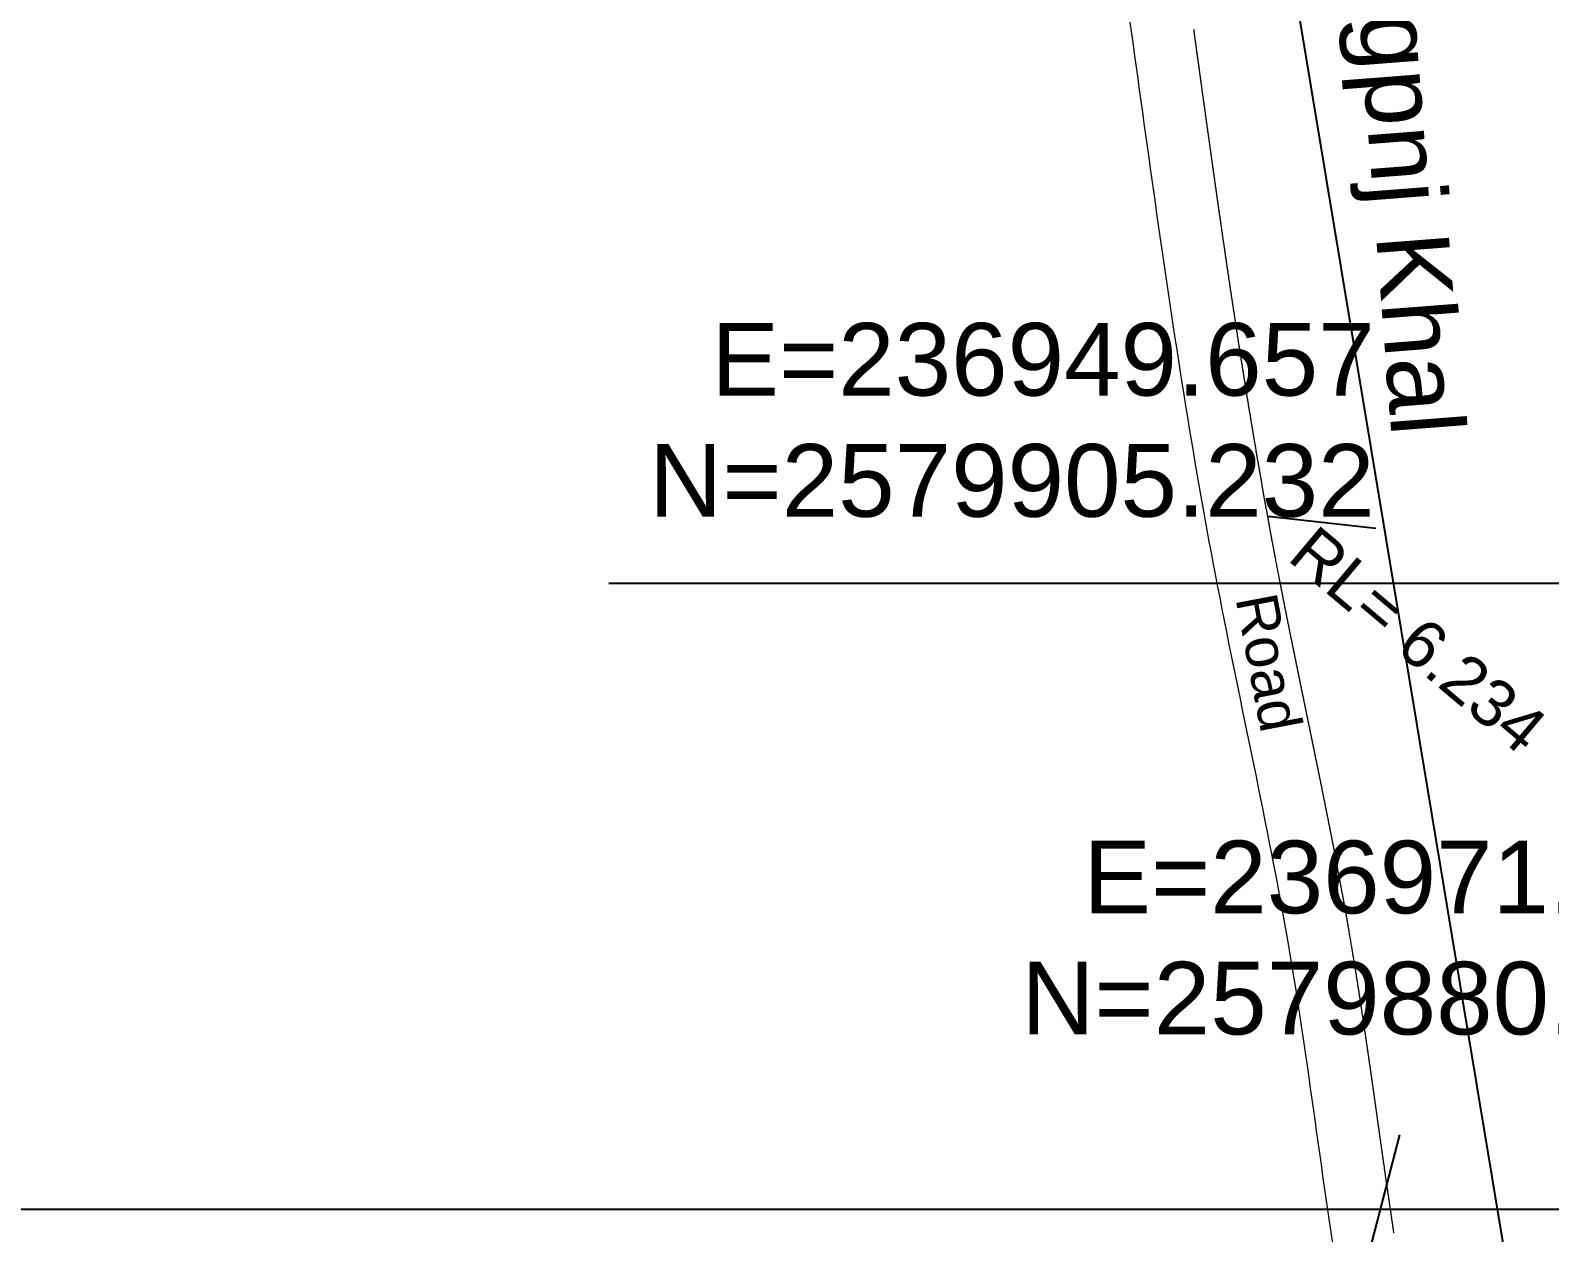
# Model space of a CAD drawing. Header units: millimetres. Extents: x 234588 to 238075, y 2578744 to 2579543.
# Drawn here: x 234801.9 to 234917.8, y 2579111.8 to 2579203.5 of the extents above; entities that cross this region are included whole.
import ezdxf

# ---------------------------------------------------------------- set-up
doc = ezdxf.new("R2010")
doc.units = ezdxf.units.MM
doc.header["$MEASUREMENT"] = 0
doc.header["$PDMODE"] = 98
doc.header["$PDSIZE"] = 0.5
for name, color, linetype in [('Boundary', 6, 'Continuous'), ('COORDINATES', 7, 'Continuous'), ('Points-NUM', 4, 'Continuous'), ('RL', 7, 'Continuous')]:
    doc.layers.add(name, color=color, linetype=linetype)
doc.layers.add('EP', color=1, linetype='Continuous', lineweight=30)
doc.styles.get("Standard").update_dxf_attribs({"font": 'arial.ttf'})
doc.dimstyles.get("Standard").update_dxf_attribs({"dimtxt": 4, "dimasz": 0.18, "dimexe": 0.18, "dimexo": 0.0625, "dimgap": 0.09, "dimtad": 0, "dimzin": 0, "dimdsep": 46, "dimtxsty": 'Standard', "dimcen": 0.09, "dimadec": 0, "dimazin": 0, "dimtfac": 1, "dimtofl": 0, "dimtmove": 0, "dimatfit": 3, "dimfxl": 1, "dimtolj": 1, "dimtzin": 0, "dimarcsym": 0})

# ---------------------------------------------------------------- blocks, each defined once
blk = doc.blocks.new('*D24')
at = {"layer": 'Defpoints', "color": 0}
for p in [(234842.91, 2579383.19), (234968.2, 2578785.8), (234942.8, 2578781.58)]:
    blk.add_point(p, dxfattribs=at)
at = {"layer": 'Points-NUM', "color": 0, "lineweight": -2}
for p, q in [((234842.97, 2579383.2), (234868.49, 2579387.44)), ((234868.34, 2579387.23), (234917.21, 2579092.93)), ((234968.17, 2578785.98), (234919.97, 2579076.32)), ((234942.86, 2578781.59), (234968.38, 2578785.83))]:
    blk.add_line(p, q, dxfattribs=at)
at = {"layer": 'Points-NUM', "color": 0}
for points in [[(234868.37, 2579387.24), (234868.32, 2579387.23), (234868.32, 2579387.41)], [(234968.2, 2578785.98), (234968.14, 2578785.97), (234968.2, 2578785.8)]]:
    blk.add_solid(points, dxfattribs=at)
at = {"layer": 'Points-NUM', "color": 0, "insert": (234918.59, 2579084.63), "char_height": 4, "attachment_point": 5, "rotation": 279.4271}
blk.add_mtext('\\A1;609.85', dxfattribs=at)

msp = doc.modelspace()

# ---------------------------------------------------------------- linework, layer by layer
at = {"layer": 'Boundary', "lineweight": 20}
for points in [[(234885.771, 2579204.143), (234885.889, 2579203.286), (234886.008, 2579202.428), (234886.126, 2579201.57), (234886.245, 2579200.711), (234886.363, 2579199.853), (234886.482, 2579198.994), (234886.6, 2579198.135), (234886.719, 2579197.275), (234886.838, 2579196.416), (234886.958, 2579195.556), (234887.077, 2579194.696), (234887.197, 2579193.836), (234887.318, 2579192.975), (234887.439, 2579192.115), (234887.56, 2579191.254), (234887.682, 2579190.393), (234887.804, 2579189.532), (234887.927, 2579188.671), (234888.051, 2579187.809), (234888.175, 2579186.948), (234888.301, 2579186.086), (234888.427, 2579185.224), (234888.553, 2579184.363), (234888.681, 2579183.498), (234888.81, 2579182.636), (234888.939, 2579181.774), (234889.07, 2579180.912), (234889.201, 2579180.049), (234889.334, 2579179.187), (234889.468, 2579178.324), (234889.603, 2579177.462), (234889.739, 2579176.599), (234889.876, 2579175.737), (234890.015, 2579174.874), (234890.155, 2579174.012), (234890.297, 2579173.149), (234890.439, 2579172.287), (234890.584, 2579171.424), (234890.73, 2579170.562), (234890.877, 2579169.699), (234891.026, 2579168.837), (234891.177, 2579167.975), (234891.33, 2579167.113), (234891.484, 2579166.251), (234891.64, 2579165.389), (234891.797, 2579164.527), (234891.957, 2579163.665), (234892.119, 2579162.804), (234892.216, 2579162.292), (234892.447, 2579161.082), (234892.614, 2579160.222), (234892.783, 2579159.364), (234892.952, 2579158.506), (234893.123, 2579157.65), (234893.295, 2579156.795), (234893.468, 2579155.94), (234893.641, 2579155.089), (234893.815, 2579154.236), (234893.989, 2579153.384), (234894.164, 2579152.533), (234894.339, 2579151.683), (234894.514, 2579150.834), (234894.689, 2579149.985), (234894.864, 2579149.137), (234895.038, 2579148.29), (234895.212, 2579147.444), (234895.385, 2579146.598), (234895.557, 2579145.753), (234895.727, 2579144.911), (234895.898, 2579144.068), (234896.066, 2579143.225), (234896.234, 2579142.383), (234896.4, 2579141.541), (234896.564, 2579140.7), (234896.726, 2579139.859), (234896.887, 2579139.019), (234897.045, 2579138.179), (234897.202, 2579137.34), (234897.356, 2579136.501), (234897.507, 2579135.662), (234897.656, 2579134.824), (234897.802, 2579133.988), (234897.992, 2579132.872), (234898.086, 2579132.312), (234898.224, 2579131.471), (234898.359, 2579130.631), (234898.492, 2579129.788), (234898.623, 2579128.945), (234898.752, 2579128.1), (234898.88, 2579127.253), (234899.006, 2579126.405), (234899.131, 2579125.556), (234899.254, 2579124.706), (234899.377, 2579123.854), (234899.499, 2579122.999), (234899.62, 2579122.146), (234899.741, 2579121.291), (234899.861, 2579120.435), (234899.982, 2579119.578), (234900.103, 2579118.72), (234900.224, 2579117.861), (234900.346, 2579117.001), (234900.468, 2579116.14), (234900.568, 2579115.443), (234900.717, 2579114.414), (234900.842, 2579113.554), (234900.968, 2579112.693), (234901.094, 2579111.832), (234901.222, 2579110.972)], [(234905.904, 2579111.79), (234905.894, 2579111.862), (234905.883, 2579111.934), (234905.872, 2579112.006), (234905.862, 2579112.077), (234905.851, 2579112.149), (234905.841, 2579112.221), (234905.83, 2579112.293), (234905.819, 2579112.365), (234905.809, 2579112.436), (234905.798, 2579112.508), (234905.788, 2579112.58), (234905.777, 2579112.652), (234905.766, 2579112.724), (234905.756, 2579112.795), (234905.745, 2579112.867), (234905.735, 2579112.939), (234905.724, 2579113.011), (234905.714, 2579113.083), (234905.703, 2579113.155), (234905.692, 2579113.226), (234905.682, 2579113.298), (234905.671, 2579113.37), (234905.661, 2579113.442), (234905.65, 2579113.514), (234905.64, 2579113.585), (234905.629, 2579113.657), (234905.619, 2579113.729), (234905.608, 2579113.801), (234905.598, 2579113.873), (234905.587, 2579113.945), (234905.577, 2579114.016), (234905.566, 2579114.088), (234905.556, 2579114.16), (234905.545, 2579114.232), (234905.535, 2579114.304), (234905.524, 2579114.376), (234905.514, 2579114.447), (234905.503, 2579114.519), (234905.493, 2579114.591), (234905.482, 2579114.663), (234905.472, 2579114.735), (234905.461, 2579114.807), (234905.451, 2579114.879), (234905.441, 2579114.95), (234905.43, 2579115.022), (234905.42, 2579115.094), (234905.407, 2579115.18), (234905.395, 2579115.266), (234905.383, 2579115.351), (234905.37, 2579115.437), (234905.358, 2579115.523), (234905.345, 2579115.609), (234905.333, 2579115.695), (234905.321, 2579115.781), (234905.308, 2579115.867), (234905.296, 2579115.952), (234905.283, 2579116.038), (234905.271, 2579116.123), (234905.263, 2579116.18), (234905.255, 2579116.238), (234905.246, 2579116.296), (234905.238, 2579116.354), (234905.23, 2579116.412), (234905.222, 2579116.47), (234905.213, 2579116.528), (234905.205, 2579116.586), (234905.197, 2579116.643), (234905.188, 2579116.701), (234905.18, 2579116.759), (234905.172, 2579116.819), (234905.161, 2579116.891), (234905.151, 2579116.962), (234905.141, 2579117.034), (234905.131, 2579117.106), (234905.12, 2579117.178), (234905.11, 2579117.25), (234905.1, 2579117.322), (234905.09, 2579117.394), (234905.08, 2579117.466), (234905.069, 2579117.537), (234905.059, 2579117.609), (234905.049, 2579117.681), (234905.039, 2579117.753), (234905.028, 2579117.825), (234905.018, 2579117.897), (234905.008, 2579117.969), (234904.998, 2579118.041), (234904.988, 2579118.113), (234904.978, 2579118.184), (234904.967, 2579118.256), (234904.957, 2579118.328), (234904.947, 2579118.4), (234904.937, 2579118.472), (234904.927, 2579118.544), (234904.917, 2579118.616), (234904.906, 2579118.688), (234904.896, 2579118.759), (234904.886, 2579118.831), (234904.876, 2579118.903), (234904.866, 2579118.975), (234904.856, 2579119.047), (234904.846, 2579119.119), (234904.835, 2579119.191), (234904.825, 2579119.263), (234904.815, 2579119.335), (234904.805, 2579119.407), (234904.795, 2579119.478), (234904.785, 2579119.55), (234904.775, 2579119.622), (234904.765, 2579119.694), (234904.754, 2579119.766), (234904.744, 2579119.838), (234904.734, 2579119.91), (234904.724, 2579119.982), (234904.714, 2579120.054), (234904.704, 2579120.125), (234904.694, 2579120.197), (234904.684, 2579120.269), (234904.673, 2579120.341), (234904.663, 2579120.413), (234904.653, 2579120.485), (234904.643, 2579120.557), (234904.633, 2579120.629), (234904.623, 2579120.701), (234904.613, 2579120.772), (234904.603, 2579120.844), (234904.592, 2579120.916), (234904.582, 2579120.988), (234904.572, 2579121.06), (234904.562, 2579121.132), (234904.552, 2579121.204), (234904.542, 2579121.276), (234904.532, 2579121.348), (234904.522, 2579121.419), (234904.511, 2579121.491), (234904.501, 2579121.563), (234904.491, 2579121.635), (234904.481, 2579121.707), (234904.471, 2579121.779), (234904.461, 2579121.851), (234904.451, 2579121.923), (234904.441, 2579121.995), (234904.43, 2579122.066), (234904.42, 2579122.138), (234904.41, 2579122.21), (234904.4, 2579122.282), (234904.39, 2579122.354), (234904.38, 2579122.426), (234904.369, 2579122.498), (234904.359, 2579122.57), (234904.349, 2579122.642), (234904.339, 2579122.713), (234904.329, 2579122.785), (234904.319, 2579122.857), (234904.308, 2579122.929), (234904.298, 2579123.001), (234904.288, 2579123.073), (234904.278, 2579123.145), (234904.268, 2579123.217), (234904.257, 2579123.288), (234904.247, 2579123.36), (234904.237, 2579123.432), (234904.227, 2579123.504), (234904.217, 2579123.576), (234904.206, 2579123.648), (234904.196, 2579123.72), (234904.186, 2579123.792), (234904.176, 2579123.863), (234904.165, 2579123.935), (234904.155, 2579124.007), (234904.145, 2579124.079), (234904.135, 2579124.151), (234904.124, 2579124.223), (234904.114, 2579124.295), (234904.104, 2579124.366), (234904.093, 2579124.438), (234904.083, 2579124.51), (234904.073, 2579124.582), (234904.063, 2579124.654), (234904.052, 2579124.726), (234904.042, 2579124.798), (234904.032, 2579124.869), (234904.021, 2579124.941), (234904.011, 2579125.013), (234904, 2579125.085), (234903.99, 2579125.157), (234903.98, 2579125.229), (234903.969, 2579125.301), (234903.959, 2579125.372), (234903.949, 2579125.444), (234903.938, 2579125.516), (234903.928, 2579125.588), (234903.917, 2579125.66), (234903.907, 2579125.732), (234903.897, 2579125.803), (234903.886, 2579125.875), (234903.876, 2579125.947), (234903.865, 2579126.019), (234903.855, 2579126.091), (234903.844, 2579126.163), (234903.834, 2579126.234), (234903.823, 2579126.306), (234903.813, 2579126.378), (234903.802, 2579126.45), (234903.792, 2579126.522), (234903.781, 2579126.593), (234903.771, 2579126.665), (234903.76, 2579126.737), (234903.75, 2579126.809), (234903.739, 2579126.881), (234903.729, 2579126.952), (234903.718, 2579127.024), (234903.707, 2579127.096), (234903.697, 2579127.168), (234903.686, 2579127.24), (234903.675, 2579127.311), (234903.665, 2579127.383), (234903.654, 2579127.455), (234903.643, 2579127.527), (234903.633, 2579127.599), (234903.622, 2579127.67), (234903.611, 2579127.742), (234903.601, 2579127.814), (234903.59, 2579127.886), (234903.579, 2579127.958), (234903.569, 2579128.029), (234903.558, 2579128.101), (234903.547, 2579128.173), (234903.536, 2579128.245), (234903.525, 2579128.316), (234903.515, 2579128.388), (234903.504, 2579128.46), (234903.493, 2579128.532), (234903.482, 2579128.604), (234903.471, 2579128.675), (234903.461, 2579128.747), (234903.45, 2579128.819), (234903.439, 2579128.891), (234903.428, 2579128.962), (234903.417, 2579129.034), (234903.406, 2579129.106), (234903.395, 2579129.177), (234903.384, 2579129.249), (234903.373, 2579129.321), (234903.362, 2579129.393), (234903.351, 2579129.464), (234903.34, 2579129.536), (234903.329, 2579129.608), (234903.318, 2579129.68), (234903.307, 2579129.751), (234903.296, 2579129.823), (234903.285, 2579129.895), (234903.274, 2579129.966), (234903.262, 2579130.038), (234903.251, 2579130.11), (234903.24, 2579130.182), (234903.229, 2579130.253), (234903.218, 2579130.325), (234903.207, 2579130.397), (234903.196, 2579130.468), (234903.184, 2579130.54), (234903.173, 2579130.612), (234903.162, 2579130.683), (234903.15, 2579130.755), (234903.139, 2579130.827), (234903.128, 2579130.899), (234903.116, 2579130.97), (234903.105, 2579131.042), (234903.094, 2579131.114), (234903.082, 2579131.185), (234903.071, 2579131.257), (234903.06, 2579131.329), (234903.048, 2579131.4), (234903.037, 2579131.472), (234903.025, 2579131.543), (234903.014, 2579131.615), (234903.002, 2579131.687), (234902.991, 2579131.758), (234902.979, 2579131.83), (234902.968, 2579131.902), (234902.956, 2579131.973), (234902.945, 2579132.045), (234902.933, 2579132.117), (234902.922, 2579132.188), (234902.91, 2579132.26), (234902.898, 2579132.331), (234902.886, 2579132.403), (234902.875, 2579132.475), (234902.863, 2579132.546), (234902.851, 2579132.618), (234902.839, 2579132.689), (234902.828, 2579132.761), (234902.816, 2579132.833), (234902.804, 2579132.904), (234902.792, 2579132.976), (234902.781, 2579133.047), (234902.77, 2579133.109), (234902.762, 2579133.157), (234902.754, 2579133.205), (234902.746, 2579133.253), (234902.738, 2579133.302), (234902.73, 2579133.35), (234902.722, 2579133.398), (234902.714, 2579133.446), (234902.706, 2579133.494), (234902.698, 2579133.543), (234902.69, 2579133.591), (234902.682, 2579133.639), (234902.67, 2579133.71), (234902.654, 2579133.805), (234902.637, 2579133.9), (234902.621, 2579133.995), (234902.605, 2579134.09), (234902.589, 2579134.185), (234902.573, 2579134.28), (234902.557, 2579134.375), (234902.54, 2579134.47), (234902.524, 2579134.564), (234902.508, 2579134.659), (234902.492, 2579134.754), (234902.478, 2579134.836), (234902.465, 2579134.907), (234902.453, 2579134.979), (234902.44, 2579135.05), (234902.428, 2579135.122), (234902.415, 2579135.193), (234902.403, 2579135.265), (234902.39, 2579135.336), (234902.378, 2579135.408), (234902.366, 2579135.479), (234902.353, 2579135.551), (234902.341, 2579135.622), (234902.328, 2579135.694), (234902.315, 2579135.765), (234902.303, 2579135.836), (234902.29, 2579135.908), (234902.277, 2579135.979), (234902.265, 2579136.051), (234902.252, 2579136.122), (234902.239, 2579136.194), (234902.226, 2579136.265), (234902.214, 2579136.336), (234902.201, 2579136.408), (234902.188, 2579136.479), (234902.176, 2579136.551), (234902.163, 2579136.622), (234902.15, 2579136.694), (234902.137, 2579136.765), (234902.124, 2579136.836), (234902.111, 2579136.908), (234902.098, 2579136.979), (234902.085, 2579137.051), (234902.072, 2579137.122), (234902.059, 2579137.193), (234902.047, 2579137.265), (234902.034, 2579137.336), (234902.021, 2579137.407), (234902.008, 2579137.479), (234901.994, 2579137.55), (234901.981, 2579137.622), (234901.968, 2579137.693), (234901.955, 2579137.764), (234901.942, 2579137.836), (234901.929, 2579137.907), (234901.916, 2579137.978), (234901.903, 2579138.05), (234901.89, 2579138.121), (234901.877, 2579138.193), (234901.863, 2579138.264), (234901.85, 2579138.335), (234901.837, 2579138.407), (234901.823, 2579138.478), (234901.81, 2579138.549), (234901.797, 2579138.621), (234901.784, 2579138.692), (234901.77, 2579138.763), (234901.757, 2579138.835), (234901.744, 2579138.906), (234901.73, 2579138.977), (234901.717, 2579139.049), (234901.704, 2579139.12), (234901.69, 2579139.191), (234901.677, 2579139.262), (234901.663, 2579139.334), (234901.65, 2579139.405), (234901.636, 2579139.476), (234901.623, 2579139.548), (234901.61, 2579139.619), (234901.596, 2579139.69), (234901.583, 2579139.762), (234901.569, 2579139.833), (234901.556, 2579139.904), (234901.542, 2579139.975), (234901.528, 2579140.047), (234901.515, 2579140.118), (234901.501, 2579140.189), (234901.488, 2579140.261), (234901.474, 2579140.332), (234901.46, 2579140.403), (234901.447, 2579140.474), (234901.433, 2579140.546), (234901.42, 2579140.617), (234901.406, 2579140.688), (234901.392, 2579140.759), (234901.379, 2579140.831), (234901.365, 2579140.902), (234901.351, 2579140.973), (234901.337, 2579141.044), (234901.323, 2579141.116), (234901.31, 2579141.187), (234901.296, 2579141.258), (234901.282, 2579141.329), (234901.268, 2579141.401), (234901.255, 2579141.472), (234901.241, 2579141.543), (234901.227, 2579141.614), (234901.213, 2579141.686), (234901.199, 2579141.757), (234901.185, 2579141.828), (234901.171, 2579141.899), (234901.157, 2579141.971), (234901.144, 2579142.042), (234901.13, 2579142.113), (234901.116, 2579142.184), (234901.102, 2579142.255), (234901.088, 2579142.327), (234901.074, 2579142.398), (234901.06, 2579142.469), (234901.046, 2579142.54), (234901.032, 2579142.612), (234901.018, 2579142.683), (234901.004, 2579142.754), (234900.99, 2579142.825), (234900.976, 2579142.896), (234900.962, 2579142.968), (234900.948, 2579143.039), (234900.934, 2579143.11), (234900.92, 2579143.181), (234900.906, 2579143.252), (234900.892, 2579143.324), (234900.878, 2579143.395), (234900.863, 2579143.466), (234900.849, 2579143.537), (234900.835, 2579143.608), (234900.821, 2579143.68), (234900.807, 2579143.751), (234900.793, 2579143.822), (234900.778, 2579143.893), (234900.764, 2579143.964), (234900.75, 2579144.035), (234900.736, 2579144.107), (234900.722, 2579144.178), (234900.708, 2579144.249), (234900.693, 2579144.32), (234900.679, 2579144.391), (234900.665, 2579144.463), (234900.651, 2579144.534), (234900.636, 2579144.605), (234900.622, 2579144.676), (234900.608, 2579144.747), (234900.594, 2579144.818), (234900.579, 2579144.89), (234900.565, 2579144.961), (234900.551, 2579145.032), (234900.536, 2579145.103), (234900.522, 2579145.174), (234900.508, 2579145.245), (234900.493, 2579145.316), (234900.479, 2579145.388), (234900.465, 2579145.459), (234900.45, 2579145.53), (234900.436, 2579145.601), (234900.422, 2579145.672), (234900.407, 2579145.743), (234900.393, 2579145.815), (234900.379, 2579145.886), (234900.364, 2579145.957), (234900.35, 2579146.028), (234900.335, 2579146.099), (234900.321, 2579146.17), (234900.306, 2579146.241), (234900.292, 2579146.313), (234900.278, 2579146.384), (234900.263, 2579146.455), (234900.249, 2579146.526), (234900.234, 2579146.597), (234900.22, 2579146.668), (234900.205, 2579146.739), (234900.191, 2579146.81), (234900.176, 2579146.882), (234900.162, 2579146.953), (234900.147, 2579147.024), (234900.133, 2579147.095), (234900.119, 2579147.166), (234900.104, 2579147.237), (234900.09, 2579147.308), (234900.075, 2579147.38), (234900.061, 2579147.451), (234900.046, 2579147.522), (234900.032, 2579147.593), (234900.017, 2579147.664), (234900.002, 2579147.735), (234899.988, 2579147.806), (234899.973, 2579147.877), (234899.959, 2579147.949), (234899.944, 2579148.02), (234899.93, 2579148.091), (234899.915, 2579148.162), (234899.901, 2579148.233), (234899.886, 2579148.304), (234899.871, 2579148.375), (234899.857, 2579148.446), (234899.842, 2579148.517), (234899.828, 2579148.589), (234899.813, 2579148.66), (234899.799, 2579148.731), (234899.784, 2579148.802), (234899.769, 2579148.873), (234899.755, 2579148.944), (234899.74, 2579149.015), (234899.726, 2579149.086), (234899.711, 2579149.157), (234899.696, 2579149.229), (234899.682, 2579149.3), (234899.667, 2579149.371), (234899.653, 2579149.442), (234899.638, 2579149.513), (234899.623, 2579149.584), (234899.609, 2579149.655), (234899.594, 2579149.726), (234899.579, 2579149.797), (234899.565, 2579149.869), (234899.55, 2579149.94), (234899.536, 2579150.011), (234899.521, 2579150.082), (234899.506, 2579150.153), (234899.492, 2579150.224), (234899.477, 2579150.295), (234899.462, 2579150.366), (234899.448, 2579150.437), (234899.433, 2579150.509), (234899.418, 2579150.58), (234899.404, 2579150.651), (234899.389, 2579150.722), (234899.374, 2579150.793), (234899.36, 2579150.864), (234899.345, 2579150.935), (234899.331, 2579151.006), (234899.316, 2579151.077), (234899.301, 2579151.149), (234899.287, 2579151.22), (234899.272, 2579151.291), (234899.257, 2579151.362), (234899.243, 2579151.433), (234899.228, 2579151.504), (234899.213, 2579151.575), (234899.199, 2579151.646), (234899.184, 2579151.717), (234899.169, 2579151.788), (234899.155, 2579151.86), (234899.14, 2579151.931), (234899.125, 2579152.002), (234899.111, 2579152.073), (234899.096, 2579152.144), (234899.081, 2579152.215), (234899.067, 2579152.286), (234899.052, 2579152.357), (234899.037, 2579152.428), (234899.023, 2579152.5), (234899.008, 2579152.571), (234898.994, 2579152.642), (234898.979, 2579152.713), (234898.964, 2579152.784), (234898.95, 2579152.855), (234898.935, 2579152.926), (234898.92, 2579152.997), (234898.906, 2579153.068), (234898.891, 2579153.14), (234898.876, 2579153.211), (234898.862, 2579153.282), (234898.847, 2579153.353), (234898.833, 2579153.424), (234898.818, 2579153.495), (234898.803, 2579153.566), (234898.789, 2579153.637), (234898.774, 2579153.709), (234898.759, 2579153.78), (234898.745, 2579153.851), (234898.73, 2579153.922), (234898.716, 2579153.993), (234898.701, 2579154.064), (234898.686, 2579154.135), (234898.672, 2579154.206), (234898.657, 2579154.277), (234898.643, 2579154.349), (234898.628, 2579154.42), (234898.613, 2579154.491), (234898.599, 2579154.562), (234898.584, 2579154.633), (234898.57, 2579154.704), (234898.555, 2579154.775), (234898.541, 2579154.846), (234898.526, 2579154.918), (234898.511, 2579154.989), (234898.497, 2579155.06), (234898.482, 2579155.131), (234898.468, 2579155.202), (234898.453, 2579155.273), (234898.439, 2579155.344), (234898.424, 2579155.416), (234898.41, 2579155.487), (234898.395, 2579155.558), (234898.381, 2579155.629), (234898.366, 2579155.7), (234898.352, 2579155.771), (234898.337, 2579155.842), (234898.322, 2579155.914), (234898.308, 2579155.985), (234898.293, 2579156.056), (234898.279, 2579156.127), (234898.265, 2579156.198), (234898.25, 2579156.269), (234898.236, 2579156.34), (234898.221, 2579156.412), (234898.207, 2579156.483), (234898.192, 2579156.554), (234898.178, 2579156.625), (234898.163, 2579156.696), (234898.149, 2579156.767), (234898.134, 2579156.838), (234898.12, 2579156.91), (234898.106, 2579156.981), (234898.091, 2579157.052), (234898.077, 2579157.123), (234898.062, 2579157.194), (234898.048, 2579157.265), (234898.034, 2579157.337), (234898.019, 2579157.408), (234898.005, 2579157.479), (234897.99, 2579157.55), (234897.976, 2579157.621), (234897.962, 2579157.692), (234897.947, 2579157.764), (234897.933, 2579157.835), (234897.919, 2579157.906), (234897.904, 2579157.977), (234897.89, 2579158.048), (234897.876, 2579158.12), (234897.862, 2579158.191), (234897.847, 2579158.262), (234897.833, 2579158.333), (234897.819, 2579158.404), (234897.804, 2579158.475), (234897.79, 2579158.547), (234897.776, 2579158.618), (234897.762, 2579158.689), (234897.747, 2579158.76), (234897.733, 2579158.831), (234897.719, 2579158.903), (234897.705, 2579158.974), (234897.691, 2579159.045), (234897.676, 2579159.116), (234897.662, 2579159.187), (234897.648, 2579159.259), (234897.634, 2579159.33), (234897.62, 2579159.401), (234897.605, 2579159.472), (234897.591, 2579159.543), (234897.577, 2579159.615), (234897.563, 2579159.686), (234897.549, 2579159.757), (234897.535, 2579159.828), (234897.521, 2579159.9), (234897.507, 2579159.971), (234897.493, 2579160.042), (234897.479, 2579160.113), (234897.464, 2579160.184), (234897.45, 2579160.256), (234897.436, 2579160.327), (234897.422, 2579160.398), (234897.408, 2579160.469), (234897.394, 2579160.541), (234897.38, 2579160.612), (234897.367, 2579160.683), (234897.353, 2579160.754), (234897.339, 2579160.826), (234897.325, 2579160.897), (234897.311, 2579160.968), (234897.297, 2579161.039), (234897.283, 2579161.111), (234897.269, 2579161.182), (234897.255, 2579161.253), (234897.241, 2579161.324), (234897.227, 2579161.396), (234897.213, 2579161.467), (234897.2, 2579161.538), (234897.186, 2579161.61), (234897.172, 2579161.681), (234897.158, 2579161.752), (234897.144, 2579161.823), (234897.13, 2579161.895), (234897.117, 2579161.966), (234897.099, 2579162.06), (234897.079, 2579162.16), (234897.06, 2579162.26), (234897.041, 2579162.361), (234897.022, 2579162.461), (234897.002, 2579162.562), (234896.983, 2579162.662), (234896.964, 2579162.763), (234896.945, 2579162.863), (234896.925, 2579162.963), (234896.906, 2579163.064), (234896.887, 2579163.164), (234896.877, 2579163.216), (234896.869, 2579163.258), (234896.861, 2579163.3), (234896.853, 2579163.343), (234896.845, 2579163.385), (234896.837, 2579163.427), (234896.829, 2579163.469), (234896.821, 2579163.511), (234896.813, 2579163.554), (234896.805, 2579163.596), (234896.797, 2579163.638), (234896.789, 2579163.68), (234896.776, 2579163.749), (234896.763, 2579163.82), (234896.749, 2579163.891), (234896.736, 2579163.963), (234896.723, 2579164.034), (234896.709, 2579164.106), (234896.696, 2579164.177), (234896.683, 2579164.248), (234896.669, 2579164.32), (234896.656, 2579164.391), (234896.642, 2579164.462), (234896.629, 2579164.534), (234896.616, 2579164.605), (234896.603, 2579164.676), (234896.589, 2579164.748), (234896.576, 2579164.819), (234896.563, 2579164.891), (234896.55, 2579164.962), (234896.536, 2579165.033), (234896.523, 2579165.105), (234896.51, 2579165.176), (234896.497, 2579165.248), (234896.484, 2579165.319), (234896.47, 2579165.39), (234896.457, 2579165.462), (234896.444, 2579165.533), (234896.431, 2579165.605), (234896.418, 2579165.676), (234896.405, 2579165.747), (234896.392, 2579165.819), (234896.379, 2579165.89), (234896.366, 2579165.962), (234896.353, 2579166.033), (234896.34, 2579166.105), (234896.326, 2579166.176), (234896.313, 2579166.247), (234896.3, 2579166.319), (234896.288, 2579166.39), (234896.275, 2579166.462), (234896.262, 2579166.533), (234896.249, 2579166.605), (234896.236, 2579166.676), (234896.223, 2579166.747), (234896.21, 2579166.819), (234896.197, 2579166.89), (234896.184, 2579166.962), (234896.171, 2579167.033), (234896.158, 2579167.105), (234896.146, 2579167.176), (234896.133, 2579167.248), (234896.12, 2579167.319), (234896.107, 2579167.391), (234896.094, 2579167.462), (234896.082, 2579167.534), (234896.069, 2579167.605), (234896.056, 2579167.676), (234896.043, 2579167.748), (234896.031, 2579167.819), (234896.018, 2579167.891), (234896.005, 2579167.962), (234895.992, 2579168.034), (234895.98, 2579168.105), (234895.967, 2579168.177), (234895.954, 2579168.248), (234895.942, 2579168.32), (234895.929, 2579168.391), (234895.916, 2579168.463), (234895.904, 2579168.534), (234895.891, 2579168.606), (234895.879, 2579168.677), (234895.866, 2579168.749), (234895.853, 2579168.82), (234895.841, 2579168.892), (234895.828, 2579168.963), (234895.816, 2579169.035), (234895.803, 2579169.106), (234895.791, 2579169.178), (234895.778, 2579169.249), (234895.766, 2579169.321), (234895.753, 2579169.393), (234895.741, 2579169.464), (234895.728, 2579169.536), (234895.716, 2579169.607), (234895.703, 2579169.679), (234895.691, 2579169.75), (234895.679, 2579169.822), (234895.666, 2579169.893), (234895.654, 2579169.965), (234895.641, 2579170.036), (234895.629, 2579170.108), (234895.617, 2579170.179), (234895.604, 2579170.251), (234895.592, 2579170.323), (234895.58, 2579170.394), (234895.567, 2579170.466), (234895.555, 2579170.537), (234895.543, 2579170.609), (234895.53, 2579170.68), (234895.518, 2579170.752), (234895.506, 2579170.824), (234895.494, 2579170.895), (234895.482, 2579170.967), (234895.469, 2579171.038), (234895.457, 2579171.11), (234895.445, 2579171.181), (234895.433, 2579171.253), (234895.42, 2579171.325), (234895.408, 2579171.396), (234895.396, 2579171.468), (234895.384, 2579171.539), (234895.372, 2579171.611), (234895.36, 2579171.682), (234895.348, 2579171.754), (234895.335, 2579171.826), (234895.323, 2579171.897), (234895.311, 2579171.969), (234895.299, 2579172.04), (234895.287, 2579172.112), (234895.275, 2579172.184), (234895.263, 2579172.255), (234895.251, 2579172.327), (234895.239, 2579172.399), (234895.227, 2579172.47), (234895.215, 2579172.542), (234895.203, 2579172.613), (234895.191, 2579172.685), (234895.179, 2579172.757), (234895.167, 2579172.828), (234895.155, 2579172.9), (234895.143, 2579172.971), (234895.131, 2579173.043), (234895.119, 2579173.115), (234895.107, 2579173.186), (234895.095, 2579173.258), (234895.083, 2579173.33), (234895.072, 2579173.401), (234895.06, 2579173.473), (234895.048, 2579173.545), (234895.036, 2579173.616), (234895.024, 2579173.688), (234895.012, 2579173.759), (234895, 2579173.831), (234894.989, 2579173.903), (234894.977, 2579173.974), (234894.965, 2579174.046), (234894.953, 2579174.118), (234894.941, 2579174.189), (234894.93, 2579174.261), (234894.918, 2579174.333), (234894.906, 2579174.404), (234894.894, 2579174.476), (234894.883, 2579174.548), (234894.871, 2579174.619), (234894.859, 2579174.691), (234894.847, 2579174.763), (234894.836, 2579174.834), (234894.824, 2579174.906), (234894.812, 2579174.978), (234894.801, 2579175.049), (234894.789, 2579175.121), (234894.778, 2579175.193), (234894.766, 2579175.264), (234894.754, 2579175.336), (234894.743, 2579175.408), (234894.731, 2579175.48), (234894.719, 2579175.551), (234894.708, 2579175.623), (234894.696, 2579175.695), (234894.685, 2579175.766), (234894.673, 2579175.838), (234894.662, 2579175.91), (234894.65, 2579175.981), (234894.639, 2579176.053), (234894.627, 2579176.125), (234894.615, 2579176.196), (234894.604, 2579176.268), (234894.592, 2579176.34), (234894.581, 2579176.412), (234894.569, 2579176.483), (234894.558, 2579176.555), (234894.546, 2579176.627), (234894.535, 2579176.698), (234894.524, 2579176.77), (234894.512, 2579176.842), (234894.501, 2579176.914), (234894.489, 2579176.985), (234894.478, 2579177.057), (234894.466, 2579177.129), (234894.455, 2579177.201), (234894.444, 2579177.272), (234894.432, 2579177.344), (234894.421, 2579177.416), (234894.41, 2579177.487), (234894.398, 2579177.559), (234894.387, 2579177.631), (234894.376, 2579177.703), (234894.364, 2579177.774), (234894.353, 2579177.846), (234894.342, 2579177.918), (234894.33, 2579177.99), (234894.319, 2579178.061), (234894.308, 2579178.133), (234894.296, 2579178.205), (234894.285, 2579178.277), (234894.274, 2579178.348), (234894.263, 2579178.42), (234894.251, 2579178.492), (234894.24, 2579178.564), (234894.229, 2579178.635), (234894.218, 2579178.707), (234894.206, 2579178.779), (234894.195, 2579178.851), (234894.184, 2579178.922), (234894.173, 2579178.994), (234894.162, 2579179.066), (234894.15, 2579179.138), (234894.139, 2579179.209), (234894.128, 2579179.281), (234894.117, 2579179.353), (234894.106, 2579179.425), (234894.095, 2579179.497), (234894.084, 2579179.568), (234894.073, 2579179.64), (234894.061, 2579179.712), (234894.05, 2579179.784), (234894.039, 2579179.855), (234894.028, 2579179.927), (234894.017, 2579179.999), (234894.006, 2579180.071), (234893.995, 2579180.143), (234893.984, 2579180.214), (234893.973, 2579180.286), (234893.962, 2579180.358), (234893.951, 2579180.43), (234893.94, 2579180.502), (234893.929, 2579180.573), (234893.918, 2579180.645), (234893.907, 2579180.717), (234893.896, 2579180.789), (234893.885, 2579180.861), (234893.874, 2579180.932), (234893.863, 2579181.004), (234893.852, 2579181.076), (234893.841, 2579181.148), (234893.83, 2579181.22), (234893.819, 2579181.291), (234893.808, 2579181.363), (234893.797, 2579181.435), (234893.786, 2579181.507), (234893.775, 2579181.579), (234893.764, 2579181.65), (234893.753, 2579181.722), (234893.742, 2579181.794), (234893.732, 2579181.866), (234893.721, 2579181.938), (234893.71, 2579182.009), (234893.699, 2579182.081), (234893.688, 2579182.153), (234893.677, 2579182.225), (234893.666, 2579182.297), (234893.655, 2579182.369), (234893.645, 2579182.44), (234893.634, 2579182.512), (234893.623, 2579182.584), (234893.612, 2579182.656), (234893.601, 2579182.728), (234893.591, 2579182.8), (234893.58, 2579182.871), (234893.569, 2579182.943), (234893.558, 2579183.015), (234893.547, 2579183.087), (234893.537, 2579183.159), (234893.526, 2579183.231), (234893.515, 2579183.302), (234893.504, 2579183.374), (234893.494, 2579183.446), (234893.483, 2579183.518), (234893.472, 2579183.59), (234893.461, 2579183.662), (234893.451, 2579183.733), (234893.44, 2579183.805), (234893.429, 2579183.877), (234893.419, 2579183.949), (234893.408, 2579184.021), (234893.397, 2579184.093), (234893.386, 2579184.165), (234893.376, 2579184.236), (234893.365, 2579184.308), (234893.354, 2579184.38), (234893.344, 2579184.452), (234893.333, 2579184.524), (234893.323, 2579184.596), (234893.312, 2579184.668), (234893.301, 2579184.739), (234893.291, 2579184.811), (234893.28, 2579184.883), (234893.269, 2579184.955), (234893.259, 2579185.027), (234893.248, 2579185.099), (234893.238, 2579185.171), (234893.227, 2579185.242), (234893.216, 2579185.314), (234893.206, 2579185.386), (234893.195, 2579185.458), (234893.185, 2579185.53), (234893.174, 2579185.602), (234893.164, 2579185.674), (234893.153, 2579185.746), (234893.142, 2579185.817), (234893.132, 2579185.889), (234893.121, 2579185.961), (234893.111, 2579186.033), (234893.1, 2579186.105), (234893.09, 2579186.177), (234893.079, 2579186.249), (234893.069, 2579186.321), (234893.058, 2579186.393), (234893.048, 2579186.464), (234893.037, 2579186.536), (234893.027, 2579186.608), (234893.016, 2579186.68), (234893.006, 2579186.752), (234892.995, 2579186.824), (234892.985, 2579186.896), (234892.974, 2579186.968), (234892.964, 2579187.039), (234892.954, 2579187.111), (234892.943, 2579187.183), (234892.933, 2579187.255), (234892.922, 2579187.327), (234892.912, 2579187.399), (234892.901, 2579187.471), (234892.891, 2579187.543), (234892.88, 2579187.615), (234892.87, 2579187.687), (234892.86, 2579187.758), (234892.849, 2579187.83), (234892.839, 2579187.902), (234892.829, 2579187.974), (234892.818, 2579188.046), (234892.808, 2579188.118), (234892.797, 2579188.19), (234892.787, 2579188.262), (234892.777, 2579188.334), (234892.766, 2579188.406), (234892.756, 2579188.477), (234892.746, 2579188.549), (234892.735, 2579188.621), (234892.725, 2579188.693), (234892.715, 2579188.765), (234892.704, 2579188.837), (234892.694, 2579188.909), (234892.684, 2579188.981), (234892.673, 2579189.053), (234892.663, 2579189.125), (234892.653, 2579189.197), (234892.642, 2579189.268), (234892.632, 2579189.34), (234892.622, 2579189.412), (234892.611, 2579189.484), (234892.601, 2579189.556), (234892.591, 2579189.628), (234892.581, 2579189.7), (234892.57, 2579189.772), (234892.56, 2579189.844), (234892.55, 2579189.916), (234892.539, 2579189.988), (234892.529, 2579190.06), (234892.519, 2579190.131), (234892.509, 2579190.203), (234892.498, 2579190.275), (234892.488, 2579190.347), (234892.478, 2579190.419), (234892.468, 2579190.491), (234892.457, 2579190.563), (234892.447, 2579190.635), (234892.437, 2579190.707), (234892.427, 2579190.779), (234892.417, 2579190.851), (234892.406, 2579190.923), (234892.396, 2579190.995), (234892.386, 2579191.067), (234892.376, 2579191.138), (234892.366, 2579191.21), (234892.355, 2579191.282), (234892.345, 2579191.354), (234892.335, 2579191.426), (234892.325, 2579191.498), (234892.315, 2579191.57), (234892.304, 2579191.642), (234892.294, 2579191.714), (234892.284, 2579191.786), (234892.274, 2579191.858), (234892.264, 2579191.93), (234892.254, 2579192.002), (234892.243, 2579192.074), (234892.233, 2579192.146), (234892.223, 2579192.217), (234892.213, 2579192.289), (234892.203, 2579192.361), (234892.193, 2579192.433), (234892.183, 2579192.505), (234892.172, 2579192.577), (234892.162, 2579192.649), (234892.152, 2579192.721), (234892.142, 2579192.793), (234892.132, 2579192.865), (234892.122, 2579192.937), (234892.112, 2579193.009), (234892.102, 2579193.081), (234892.091, 2579193.153), (234892.081, 2579193.225), (234892.071, 2579193.297), (234892.061, 2579193.369), (234892.051, 2579193.44), (234892.041, 2579193.512), (234892.031, 2579193.584), (234892.021, 2579193.656), (234892.011, 2579193.728), (234892.001, 2579193.8), (234891.991, 2579193.872), (234891.98, 2579193.944), (234891.97, 2579194.016), (234891.96, 2579194.088), (234891.95, 2579194.16), (234891.94, 2579194.232), (234891.93, 2579194.304), (234891.92, 2579194.376), (234891.91, 2579194.448), (234891.9, 2579194.52), (234891.89, 2579194.592), (234891.88, 2579194.664), (234891.87, 2579194.736), (234891.86, 2579194.807), (234891.85, 2579194.879), (234891.84, 2579194.951), (234891.83, 2579195.023), (234891.82, 2579195.095), (234891.81, 2579195.167), (234891.8, 2579195.239), (234891.789, 2579195.311), (234891.779, 2579195.383), (234891.769, 2579195.455), (234891.759, 2579195.527), (234891.749, 2579195.599), (234891.739, 2579195.671), (234891.729, 2579195.743), (234891.719, 2579195.815), (234891.709, 2579195.887), (234891.699, 2579195.959), (234891.689, 2579196.031), (234891.679, 2579196.103), (234891.669, 2579196.175), (234891.659, 2579196.247), (234891.649, 2579196.319), (234891.639, 2579196.39), (234891.629, 2579196.462), (234891.619, 2579196.534), (234891.609, 2579196.606), (234891.599, 2579196.678), (234891.589, 2579196.75), (234891.579, 2579196.822), (234891.569, 2579196.894), (234891.559, 2579196.966), (234891.549, 2579197.038), (234891.539, 2579197.11), (234891.529, 2579197.182), (234891.52, 2579197.254), (234891.51, 2579197.326), (234891.5, 2579197.398), (234891.49, 2579197.47), (234891.48, 2579197.542), (234891.47, 2579197.614), (234891.46, 2579197.686), (234891.45, 2579197.758), (234891.44, 2579197.83), (234891.43, 2579197.902), (234891.42, 2579197.974), (234891.41, 2579198.045), (234891.4, 2579198.117), (234891.39, 2579198.189), (234891.38, 2579198.261), (234891.37, 2579198.333), (234891.36, 2579198.405), (234891.35, 2579198.477), (234891.34, 2579198.549), (234891.33, 2579198.621), (234891.32, 2579198.693), (234891.31, 2579198.765), (234891.3, 2579198.837), (234891.29, 2579198.909), (234891.28, 2579198.981), (234891.271, 2579199.053), (234891.261, 2579199.125), (234891.251, 2579199.197), (234891.241, 2579199.269), (234891.231, 2579199.341), (234891.221, 2579199.413), (234891.211, 2579199.485), (234891.201, 2579199.557), (234891.191, 2579199.629), (234891.181, 2579199.701), (234891.171, 2579199.772), (234891.161, 2579199.844), (234891.151, 2579199.916), (234891.141, 2579199.988), (234891.131, 2579200.06), (234891.121, 2579200.132), (234891.112, 2579200.204), (234891.102, 2579200.276), (234891.092, 2579200.348), (234891.082, 2579200.42), (234891.072, 2579200.492), (234891.062, 2579200.564), (234891.052, 2579200.636), (234891.042, 2579200.708), (234891.032, 2579200.78), (234891.022, 2579200.852), (234891.012, 2579200.924), (234891.002, 2579200.996), (234890.992, 2579201.068), (234890.982, 2579201.14), (234890.973, 2579201.212), (234890.963, 2579201.284), (234890.953, 2579201.356), (234890.943, 2579201.427), (234890.933, 2579201.499), (234890.923, 2579201.571), (234890.913, 2579201.643), (234890.903, 2579201.715), (234890.893, 2579201.787), (234890.883, 2579201.859), (234890.873, 2579201.931), (234890.863, 2579202.003), (234890.853, 2579202.075), (234890.843, 2579202.147), (234890.834, 2579202.219), (234890.824, 2579202.291), (234890.814, 2579202.363), (234890.804, 2579202.435), (234890.794, 2579202.507), (234890.784, 2579202.579), (234890.774, 2579202.651), (234890.764, 2579202.723), (234890.754, 2579202.795), (234890.744, 2579202.867), (234890.734, 2579202.939), (234890.724, 2579203.01), (234890.714, 2579203.082), (234890.704, 2579203.154), (234890.695, 2579203.226), (234890.685, 2579203.298), (234890.675, 2579203.37), (234890.665, 2579203.442), (234890.655, 2579203.514), (234890.645, 2579203.586)]]:
    msp.add_lwpolyline(points, dxfattribs=at)
at = {"layer": 'Points-NUM'}
msp.add_line((234982.624, 2579161.316), (234846.033, 2579161.316), dxfattribs=at)
msp.add_lwpolyline([(235278.915, 2579542.818), (235278.915, 2579113.561), (234588.216, 2579113.561), (234588.216, 2579542.818)], close=True, dxfattribs=at)

# ---------------------------------------------------------------- texts
at = {"layer": 'COORDINATES', "char_height": 5.544, "attachment_point": 9}
for s, insert in [('\\A1;E=236949.657\\PN=2579905.232', (234904.43, 2579166.339)), ('\\A1;E=236971.161\\PN=2579880.531', (234932.808, 2579126.846))]:
    msp.add_mtext(s, dxfattribs=dict(at, insert=insert))
at = {"layer": 'EP', "attachment_point": 1}
for s, width, heights, insert, char_height, rotation, own_width in [('Mulfotgpnj Khal ', 39.29384, [3.244], (234907.135, 2579226.103), 5.544, 274.42873, 62.24145), ('Road', 9.69937, [0], (234896.921, 2579160.793), 3.168, 280.79578, 15.3638)]:
    msp.add_mtext_dynamic_manual_height_columns(s, width=width, gutter_width=1, heights=heights, dxfattribs=dict(at, insert=insert, char_height=char_height, rotation=rotation)).dxf.set("width", own_width)
at = {"layer": 'RL'}
msp.add_text('RL= 6.234', height=3.6, rotation=319.88854, dxfattribs=at).set_placement((234897.676, 2579163.181))

# ---------------------------------------------------------------- dimensions: what is measured, and where the dimension line sits
at = {"layer": 'Points-NUM'}
dim = msp.add_linear_dim(base=(234968.204, 2578785.8), p1=(234842.909, 2579383.192), p2=(234942.797, 2578781.582), angle=279.42713, dimstyle='Standard', dxfattribs=at)
dim.commit()
dim.dimension.update_dxf_attribs({"geometry": '*D24', "text_midpoint": (234918.588, 2579084.627), "dimtype": 161})

# ---------------------------------------------------------------- leaders
at = {"layer": 'COORDINATES', "annotation_type": 0, "has_hookline": 1, "hookline_direction": 1}
for points, text_width in [([(234896.275, 2579166.462), (234904.52, 2579165.547)], 54.343), ([(234930.338, 2579127.335), (234933.078, 2579126.054), (234932.898, 2579126.054)], 53.33), ([(234906.322, 2579119.275), (234893.774, 2579070.743), (234893.594, 2579070.743)], 53.33)]:
    msp.add_leader(points, dimstyle='Standard', override={"dimgap": 0.09, "dimtad": 0}, dxfattribs=dict(at, text_width=text_width))

doc.saveas('drawing.dxf')
